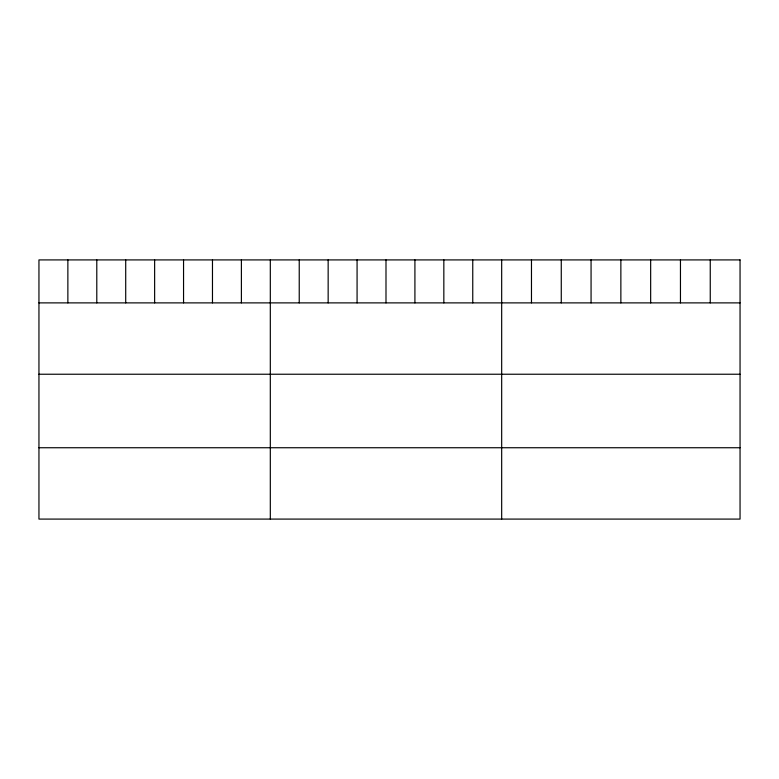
<?xml version="1.0" encoding="UTF-8"?>
<svg xmlns="http://www.w3.org/2000/svg" width="779" height="779" viewBox="0 0 779 779"><rect width="100%" height="100%" fill="white"/><g stroke="black" fill="none" stroke-linecap="round" stroke-linejoin="round"><path stroke-width="1.17" d="M38.95 302.885L740.05 302.885M38.95 374.232L740.05 374.232M38.95 447.74L740.05 447.74M710.253 259.913L710.253 302.885M680.457 259.913L680.457 302.885M650.66 259.913L650.66 302.885M620.863 259.913L620.863 302.885M591.066 259.913L591.066 302.885M561.269 259.913L561.269 302.885M531.473 259.913L531.473 302.885M501.676 259.913L501.676 519.087M472.756 259.913L472.756 302.885M443.835 259.913L443.835 302.885M414.915 259.913L414.915 302.885M385.994 259.913L385.994 302.885M357.074 259.913L357.074 302.885M328.154 259.913L328.154 302.885M299.233 259.913L299.233 302.885M270.313 259.913L270.313 519.087M241.393 259.913L241.393 302.885M212.472 259.913L212.472 302.885M183.552 259.913L183.552 302.885M154.632 259.913L154.632 302.885M125.711 259.913L125.711 302.885M96.791 259.913L96.791 302.885M67.87 259.913L67.87 302.885M740.05 259.913L38.95 259.913L38.95 519.087L740.05 519.087L740.05 259.913"/></g></svg>
